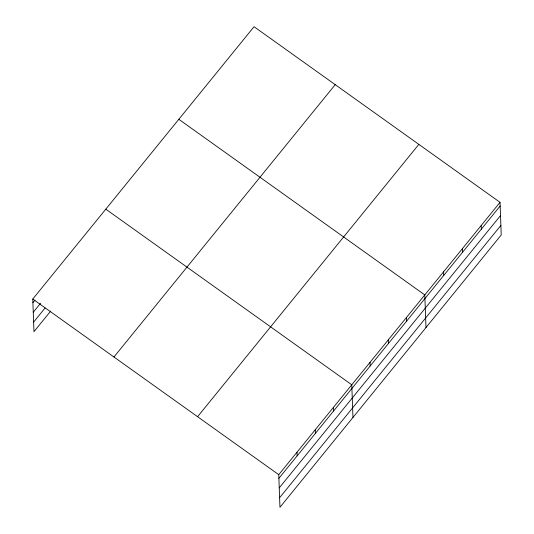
<?xml version="1.0" encoding="UTF-8"?>
<svg xmlns="http://www.w3.org/2000/svg" width="534" height="534" viewBox="0 0 534 534"><rect width="100%" height="100%" fill="white"/><g stroke="black" fill="none" stroke-linecap="round" stroke-linejoin="round"><path stroke-width="0.8" d="M50.663 311.122L33.969 331.661L32.774 299.04L254.05 26.7L500.031 202.339L501.226 234.96L279.95 507.3L278.755 474.673L500.031 202.339M32.908 302.691L34.997 300.128M33.262 312.257L40.564 303.265M33.622 322.102L45.096 307.978M113.949 356.999L335.225 84.659M197.58 416.714L418.856 144.374M278.888 478.331L500.164 205.99M279.235 487.889L500.512 215.556M279.602 497.741L500.872 225.401M178.817 119.296L424.797 294.935L425.992 327.556M105.799 209.168L351.772 384.8L352.967 417.428M32.774 299.04L278.755 474.673M481.221 225.488L481.354 229.139M462.411 248.637L462.544 252.288M443.6 271.786L443.734 275.437M406.541 317.403L406.674 321.054M388.285 339.871L388.418 343.522M370.029 362.332L370.162 365.99M333.516 407.268L333.657 410.926M315.267 429.736L315.4 433.394M297.011 452.205L297.144 455.862"/></g></svg>
